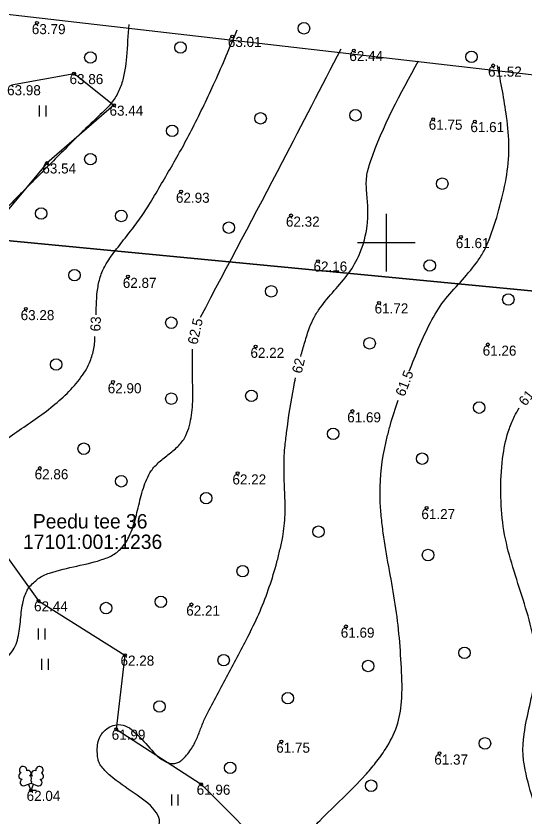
# Model space of a CAD drawing. Extents: x 643123 to 643699, y 6456101 to 6456901.
# Drawn here: x 643524.3 to 643559.6, y 6456310.1 to 6456365.7 of the extents above; entities that cross this region are included whole.
import ezdxf

# ---------------------------------------------------------------- set-up
doc = ezdxf.new("R2010")
doc.units = 0
for name, color, linetype in [('ELKAEV', 7, 'Continuous'), ('HALJASTUS', 7, 'Continuous'), ('MOOTPIIR', 7, 'Continuous'), ('PIIR', 7, 'Continuous'), ('PUU', 7, 'Continuous'), ('SIRAJATIS', 7, 'Continuous'), ('VORK', 7, 'Continuous')]:
    doc.layers.add(name, color=color, linetype=linetype)

msp = doc.modelspace()

# ---------------------------------------------------------------- linework, layer by layer
at = {"layer": 'ELKAEV'}
for centre in [(643525.746, 6456365.27), (643539.31, 6456364.324), (643547.75, 6456363.345), (643557.432, 6456362.318), (643528.318, 6456361.742), (643531.093, 6456359.547), (643553.263, 6456358.572), (643556.157, 6456358.406), (643526.429, 6456355.532), (643535.755, 6456353.553), (643543.394, 6456351.895), (643555.192, 6456350.4), (643545.259, 6456348.716), (643532.064, 6456347.639), (643549.504, 6456345.806), (643524.97, 6456345.398), (643557.059, 6456342.929), (643540.93, 6456342.779), (643531.019, 6456340.317), (643547.651, 6456338.296), (643525.941, 6456334.339), (643539.68, 6456333.981), (643552.803, 6456331.571), (643525.852, 6456325.105), (643536.469, 6456324.865), (643547.203, 6456323.334), (643531.857, 6456321.335), (643531.245, 6456316.185), (643542.722, 6456315.339), (643553.699, 6456314.517), (643537.144, 6456312.362), (643525.335, 6456311.936)]:
    msp.add_circle(centre, 0.1, dxfattribs=at)
at = {"layer": 'HALJASTUS'}
for p, q in [((643525.908, 6456359.518), (643525.908, 6456358.757)), ((643526.363, 6456359.518), (643526.363, 6456358.757)), ((643525.835, 6456323.185), (643525.835, 6456322.424)), ((643526.29, 6456323.185), (643526.29, 6456322.424)), ((643526.056, 6456321.076), (643526.056, 6456320.315)), ((643526.511, 6456321.076), (643526.511, 6456320.315)), ((643535.079, 6456311.642), (643535.079, 6456310.881)), ((643535.534, 6456311.642), (643535.534, 6456310.881))]:
    msp.add_line(p, q, dxfattribs=at)
for points in [[(643523.98, 6456360.969), (643528.318, 6456361.742), (643531.093, 6456359.547), (643526.429, 6456355.532), (643522.261, 6456350.551)], [(643520.831, 6456332.115), (643525.852, 6456325.105), (643531.857, 6456321.335), (643531.245, 6456316.185), (643537.144, 6456312.362), (643542.366, 6456307.128), (643547.698, 6456301.786), (643552.513, 6456296.908), (643556.635, 6456292.61), (643561.962, 6456289.319), (643566.909, 6456290.247), (643569.038, 6456298.191), (643571.929, 6456305.667), (643573.749, 6456312.656), (643573.403, 6456319.688), (643571.034, 6456326.949), (643571.54, 6456331.086), (643567.742, 6456337.138), (643569.222, 6456340.06), (643574.379, 6456341.521), (643576.973, 6456347.632), (643580.796, 6456355.457), (643581.189, 6456359.236)]]:
    msp.add_lwpolyline(points, dxfattribs=at)
for centre in [(643544.287, 6456364.896), (643535.713, 6456363.563), (643529.457, 6456362.867), (643555.921, 6456362.907), (643547.868, 6456358.849), (643541.275, 6456358.636), (643535.134, 6456357.766), (643529.457, 6456355.795), (643553.893, 6456354.096), (643526.039, 6456352.027), (643531.6, 6456351.853), (643539.073, 6456351.042), (643553.024, 6456348.415), (643528.356, 6456347.737), (643542.017, 6456346.618), (643558.481, 6456346.045), (643535.076, 6456344.433), (643548.849, 6456343.002), (643527.081, 6456341.534), (643540.638, 6456339.35), (643535.076, 6456339.158), (643556.453, 6456338.538), (643546.315, 6456336.712), (643528.993, 6456335.68), (643552.499, 6456334.988), (643531.6, 6456333.419), (643537.495, 6456332.248), (643545.301, 6456329.915), (643552.905, 6456328.292), (643540.029, 6456327.176), (643534.352, 6456325.046), (643530.543, 6456324.607), (643555.439, 6456321.495), (643538.711, 6456320.988), (643548.748, 6456320.582), (643543.172, 6456318.35), (643534.25, 6456317.767), (643556.859, 6456315.205), (643539.16, 6456313.506), (643548.951, 6456312.263)]:
    msp.add_circle(centre, 0.4, dxfattribs=at)
at = {"layer": 'MOOTPIIR'}
msp.add_lwpolyline([(643444.736, 6456376.761), (643458.837, 6456369.535), (643514.013, 6456367.012), (643600.264, 6456357.043), (643614.48, 6456310.922), (643610.825, 6456300.071), (643565.027, 6456240.194), (643548.127, 6456226.709), (643522.979, 6456254.341), (643461.859, 6456333.339), (643451.284, 6456335.372), (643428.144, 6456353.969), (643425.102, 6456360.135), (643441.39, 6456374.904)], close=True, dxfattribs=at)
at = {"layer": 'PIIR'}
for points in [[(643620.31, 6456658.53), (643553.72, 6456690.05), (643487.73, 6456766.95), (643395.71, 6456900.76), (643380.17, 6456888.41), (643354.1, 6456869.45), (643324.48, 6456845.76), (643123.58, 6456695.36), (643186.33, 6456601.37), (643122.99, 6456586.35), (643226.2, 6456416.08), (643361.09, 6456490.39), (643439.75, 6456383.69), (643459.95, 6456356.27), (643584.91, 6456344.26), (643601.69, 6456488.57)], [(643542.43, 6456244.32), (643560.24, 6456268.56), (643567.81, 6456286.13), (643574.34, 6456303.84), (643580.96, 6456327.41), (643584.91, 6456344.26), (643459.95, 6456356.27)]]:
    msp.add_lwpolyline(points, close=True, dxfattribs=at)
at = {"layer": 'PUU'}
for p, q in [((643524.895, 6456312.271), (643525.34, 6456312.446)), ((643525.335, 6456311.936), (643525.16, 6456312.376)), ((643525.335, 6456311.936), (643525.515, 6456312.376)), ((643525.34, 6456312.446), (643525.78, 6456312.266)), ((643525.715, 6456311.936), (643525.335, 6456311.936))]:
    msp.add_line(p, q, dxfattribs=at)
msp.add_lwpolyline([(643525.34, 6456312.941), (643525.32, 6456312.866), (643525.32, 6456312.846), (643525.33, 6456312.816), (643525.35, 6456312.781), (643525.355, 6456312.761), (643525.34, 6456312.726), (643525.315, 6456312.676), (643525.31, 6456312.651), (643525.315, 6456312.636), (643525.325, 6456312.606), (643525.36, 6456312.546), (643525.365, 6456312.526), (643525.36, 6456312.506), (643525.345, 6456312.471), (643525.34, 6456312.446)], dxfattribs=at)
for centre, radius, start, end in [((643524.778, 6456313.35), 0.256, 111.5027, 232.5173), ((643524.778, 6456313.35), 0.256, 350.4856, 111.5002), ((643525.914, 6456313.341), 0.256, 67.6168, 188.6314), ((643525.914, 6456313.341), 0.256, 306.5997, 67.6143), ((643524.704, 6456312.939), 0.224, 111.4304, 274.4987), ((643525.113, 6456313.1), 0.224, 308.5041, 111.5725), ((643525.339, 6456312.703), 0.237, 66.7655, 111.5015), ((643525.576, 6456313.095), 0.225, 67.7016, 230.5126), ((643525.981, 6456312.929), 0.224, 264.6183, 67.6866), ((643524.809, 6456312.494), 0.237, 111.5014, 291.5004), ((643525.87, 6456312.486), 0.237, 247.6166, 67.6155)]:
    msp.add_arc(centre, radius, start, end, dxfattribs=at)
at = {"layer": 'SIRAJATIS'}
for points in [[(643532.114, 6456365.163), (643531.958, 6456362.915), (643531.853, 6456362.004), (643531.641, 6456361.1), (643531.287, 6456360.255), (643530.756, 6456359.517), (643530.265, 6456359.018), (643529.765, 6456358.539), (643528.771, 6456357.583), (643527.692, 6456356.5), (643526.612, 6456355.417), (643524.46, 6456353.244), (643523.217, 6456351.962), (643522.613, 6456351.305), (643522.027, 6456350.63), (643521.206, 6456349.613), (643520.409, 6456348.578), (643520.32, 6456348.461)], [(643529.851, 6456344.985), (643529.967, 6456346.819), (643530.176, 6456347.713), (643530.56, 6456348.533), (643531.279, 6456349.561), (643532.055, 6456350.559), (643532.824, 6456351.565), (643533.52, 6456352.615), (643534.303, 6456353.941), (643535.082, 6456355.271), (643535.841, 6456356.614), (643536.561, 6456357.979), (643538.102, 6456361.182), (643539.646, 6456364.778)], [(643537.106, 6456344.831), (643542.792, 6456355.607), (643546.874, 6456363.476)], [(643544.068, 6456342.098), (643544.345, 6456343.077), (643544.678, 6456344.102), (643544.993, 6456344.809), (643545.404, 6456345.46), (643546.39, 6456346.667), (643547.388, 6456347.868), (643548.15, 6456349.206), (643548.68, 6456351.225), (643548.729, 6456352.338), (643548.65, 6456353.472), (643548.643, 6456354.584), (643548.912, 6456355.628), (643552.236, 6456362.632)], [(643551.603, 6456341.073), (643553.076, 6456344.445), (643554.003, 6456345.939), (643555.148, 6456347.26), (643556.268, 6456348.599), (643556.742, 6456349.335), (643557.119, 6456350.149), (643557.829, 6456352.295), (643558.323, 6456354.451), (643558.526, 6456356.606), (643558.359, 6456358.754), (643557.734, 6456362.315)], [(643501.998, 6456317.655), (643503.934, 6456318.443), (643504.902, 6456318.832), (643505.865, 6456319.24), (643507.406, 6456319.915), (643508.932, 6456320.632), (643509.566, 6456321.116), (643509.808, 6456321.438), (643509.981, 6456321.799), (643510.223, 6456322.646), (643510.396, 6456323.504), (643510.545, 6456324.438), (643510.704, 6456325.37), (643510.981, 6456326.247), (643511.428, 6456327.024), (643512.638, 6456328.358), (643513.325, 6456328.898), (643513.698, 6456329.127), (643514.093, 6456329.324), (643514.739, 6456329.348), (643515.408, 6456329.056), (643516.079, 6456328.741), (643516.731, 6456328.697), (643517.243, 6456328.875), (643517.736, 6456329.112), (643518.638, 6456329.821), (643518.957, 6456330.232), (643519.198, 6456330.673), (643519.539, 6456331.603), (643519.834, 6456332.524), (643520.019, 6456332.954), (643520.258, 6456333.349), (643520.724, 6456333.92), (643521.222, 6456334.454), (643522.324, 6456335.404), (643524.832, 6456337.184), (643527.289, 6456339.023), (643528.344, 6456340.068), (643528.8, 6456340.641), (643529.2, 6456341.253), (643529.555, 6456342.084), (643529.743, 6456342.986), (643529.771, 6456343.482)], [(643509.153, 6456308.271), (643509.946, 6456308.59), (643510.731, 6456308.931), (643512.067, 6456309.646), (643513.184, 6456310.536), (643514.61, 6456312.02), (643516.028, 6456313.516), (643517.446, 6456315.012), (643518.873, 6456316.495), (643520.097, 6456317.718), (643521.343, 6456318.922), (643522.591, 6456320.124), (643523.818, 6456321.341), (643524.167, 6456321.823), (643524.385, 6456322.384), (643524.591, 6456323.646), (643524.752, 6456324.929), (643525.035, 6456325.786), (643525.186, 6456326.035), (643525.498, 6456326.364), (643525.835, 6456326.651), (643526.203, 6456326.881), (643526.604, 6456327.034), (643528.514, 6456327.53), (643530.421, 6456328.029), (643531.201, 6456328.412), (643531.538, 6456328.702), (643531.832, 6456329.038), (643532.005, 6456329.314), (643532.156, 6456329.607), (643532.405, 6456330.233), (643532.773, 6456331.584), (643533.132, 6456332.936), (643533.369, 6456333.565), (643533.677, 6456334.138), (643534.24, 6456334.762), (643534.932, 6456335.326), (643535.599, 6456335.913), (643535.875, 6456336.242), (643535.991, 6456336.42), (643536.042, 6456336.513), (643536.088, 6456336.608), (643536.48, 6456338.015), (643536.571, 6456339.518), (643536.537, 6456341.061), (643536.553, 6456342.588)], [(643521.253, 6456293.911), (643521.672, 6456294.392), (643522.578, 6456295.17), (643523.57, 6456295.863), (643524.553, 6456296.568), (643525.431, 6456297.382), (643526.498, 6456298.638), (643527.539, 6456299.91), (643529.555, 6456302.505), (643530.798, 6456304.179), (643531.989, 6456305.875), (643533.107, 6456307.571), (643534.131, 6456309.249), (643534.255, 6456309.897), (643533.94, 6456310.525), (643532.504, 6456311.747), (643530.841, 6456312.956), (643530.243, 6456313.571), (643530.057, 6456313.883), (643529.969, 6456314.199), (643529.933, 6456314.617), (643529.949, 6456315.096), (643530.081, 6456315.586), (643530.21, 6456315.815), (643530.388, 6456316.036), (643530.813, 6456316.351), (643531.282, 6456316.497), (643531.859, 6456316.434), (643532.435, 6456316.062), (643533.59, 6456314.877), (643534.742, 6456313.909), (643535.316, 6456313.808), (643535.602, 6456313.907), (643535.745, 6456314), (643535.887, 6456314.125), (643536.497, 6456314.883), (643536.886, 6456315.644), (643537.186, 6456316.407), (643537.344, 6456316.789), (643537.527, 6456317.172), (643539.004, 6456319.97), (643540.472, 6456322.775), (643541.237, 6456324.4), (643541.881, 6456326.077), (643542.405, 6456327.798), (643542.622, 6456328.671), (643542.81, 6456329.551), (643542.972, 6456331.093), (643542.955, 6456332.648), (643542.904, 6456334.207), (643542.963, 6456335.759), (643543.084, 6456336.816), (643543.578, 6456339.967), (643543.707, 6456340.601)], [(643532.864, 6456284.746), (643534.153, 6456286.602), (643535.345, 6456288.329), (643538.695, 6456293.122), (643540.201, 6456295.618), (643540.825, 6456296.94), (643541.349, 6456298.31), (643542.07, 6456300.929), (643542.633, 6456303.577), (643542.771, 6456304.419), (643542.868, 6456305.269), (643542.984, 6456306.117), (643543.175, 6456306.954), (643543.492, 6456307.576), (643543.918, 6456308.14), (643544.625, 6456309.01), (643545.38, 6456309.826), (643546.965, 6456311.386), (643548.532, 6456312.987), (643549.266, 6456313.856), (643549.944, 6456314.798), (643550.735, 6456316.394), (643551.065, 6456318.092), (643551.051, 6456320.459), (643550.886, 6456322.823), (643550.585, 6456325.163), (643550.175, 6456327.499), (643549.793, 6456329.832), (643549.656, 6456330.998), (643549.579, 6456332.163), (643549.87, 6456335.633), (643550.071, 6456336.506), (643550.294, 6456337.363), (643550.824, 6456339.048)], [(643546.506, 6456270.974), (643546.069, 6456271.639), (643545.677, 6456272.325), (643545.411, 6456273.013), (643545.349, 6456273.352), (643545.34, 6456273.52), (643545.348, 6456273.686), (643545.613, 6456274.375), (643546.18, 6456274.986), (643546.919, 6456275.51), (643547.313, 6456275.736), (643547.701, 6456275.936), (643548.703, 6456275.919), (643549.713, 6456275.281), (643550.718, 6456274.612), (643551.703, 6456274.5), (643553.49, 6456275.211), (643555.266, 6456276.002), (643557.036, 6456276.876), (643558.807, 6456277.835), (643560.264, 6456278.508), (643560.877, 6456278.9), (643561.086, 6456279.139), (643561.158, 6456279.273), (643561.204, 6456279.418), (643561.046, 6456280.87), (643560.236, 6456282.384), (643559.196, 6456283.937), (643558.722, 6456284.72), (643558.347, 6456285.503), (643557.578, 6456287.484), (643556.821, 6456289.471), (643556.494, 6456290.302), (643556.183, 6456291.151), (643555.977, 6456292.005), (643555.942, 6456292.429), (643555.945, 6456292.64), (643555.965, 6456292.85), (643556.309, 6456293.37), (643556.6, 6456293.562), (643556.902, 6456293.71), (643558.098, 6456293.644), (643559.297, 6456292.843), (643560.496, 6456291.964), (643561.094, 6456291.7), (643561.691, 6456291.663), (643563.016, 6456292.03), (643563.665, 6456292.397), (643563.985, 6456292.649), (643564.3, 6456292.956), (643564.883, 6456293.955), (643564.991, 6456295.013), (643564.792, 6456296.064), (643564.452, 6456297.037), (643564.176, 6456297.562), (643563.827, 6456298.072), (643563.495, 6456298.592), (643563.272, 6456299.149), (643563.009, 6456300.484), (643562.804, 6456301.839), (643562.6, 6456303.195), (643562.342, 6456304.529), (643561.698, 6456306.814), (643560.929, 6456309.082), (643560.18, 6456311.359), (643559.597, 6456313.666), (643559.499, 6456314.634), (643559.549, 6456315.611), (643559.909, 6456317.582), (643560.307, 6456319.555), (643560.378, 6456321.506), (643559.928, 6456323.781), (643559.243, 6456326.037), (643558.553, 6456328.292), (643558.09, 6456330.564), (643557.96, 6456332.912), (643558.122, 6456335.28), (643558.551, 6456337.078), (643558.915, 6456337.939), (643559.223, 6456338.513)]]:
    msp.add_spline(points, degree=3, dxfattribs=at)
at = {"layer": 'VORK'}
for p, q in [((643550, 6456352), (643550, 6456348)), ((643548, 6456350), (643552, 6456350))]:
    msp.add_line(p, q, dxfattribs=at)

# ---------------------------------------------------------------- texts
at = {"layer": 'ELKAEV'}
for s, p in [(' 63.79', (643525.127, 6456364.486)), (' 63.01', (643538.74, 6456363.596)), (' 62.44', (643547.18, 6456362.617)), (' 61.52', (643556.813, 6456361.534)), (' 63.86', (643527.748, 6456361.014)), (' 63.98', (643523.41, 6456360.241)), (' 63.44', (643530.523, 6456358.819)), (' 61.75', (643552.693, 6456357.844)), (' 61.61', (643555.587, 6456357.678)), (' 63.54', (643525.859, 6456354.804)), (' 62.93', (643535.136, 6456352.769)), (' 62.32', (643542.775, 6456351.111)), (' 61.61', (643554.573, 6456349.617)), (' 62.16', (643544.689, 6456347.988)), (' 62.87', (643531.445, 6456346.855)), (' 61.72', (643548.934, 6456345.078)), (' 63.28', (643524.351, 6456344.614)), (' 62.22', (643540.311, 6456341.995)), (' 61.26', (643556.44, 6456342.145)), (' 62.90', (643530.399, 6456339.533)), (' 61.69', (643547.031, 6456337.512)), (' 62.86', (643525.322, 6456333.556)), (' 62.22', (643539.06, 6456333.197)), (' 61.27', (643552.184, 6456330.788)), (' 62.44', (643525.282, 6456324.377)), (' 62.21', (643535.85, 6456324.082)), (' 61.69', (643546.583, 6456322.55)), (' 62.28', (643531.287, 6456320.607)), (' 61.99', (643530.675, 6456315.457)), (' 61.75', (643542.103, 6456314.555)), (' 61.37', (643553.08, 6456313.733)), (' 61.96', (643536.574, 6456311.634)), (' 62.04', (643524.765, 6456311.208))]:
    msp.add_text(s, height=0.7, dxfattribs=at).set_placement(p)
at = {"layer": 'PIIR'}
for s, p in [('Peedu tee 36', (643525.462, 6456330.138)), ('17101:001:1236', (643524.775, 6456328.714))]:
    msp.add_text(s, height=1, dxfattribs=at).set_placement(p)
at = {"layer": 'SIRAJATIS'}
for s, rotation, p in [('63', 87.0356, (643530.139, 6456343.814)), ('62.5', 76.9873, (643536.874, 6456342.873)), ('62', 76.3754, (643544.119, 6456340.861)), ('61.5', 68.8923, (643551.262, 6456339.254)), ('61', 51.0212, (643559.676, 6456338.597))]:
    msp.add_text(s, height=0.7, rotation=rotation, dxfattribs=at).set_placement(p)

doc.saveas('drawing.dxf')
